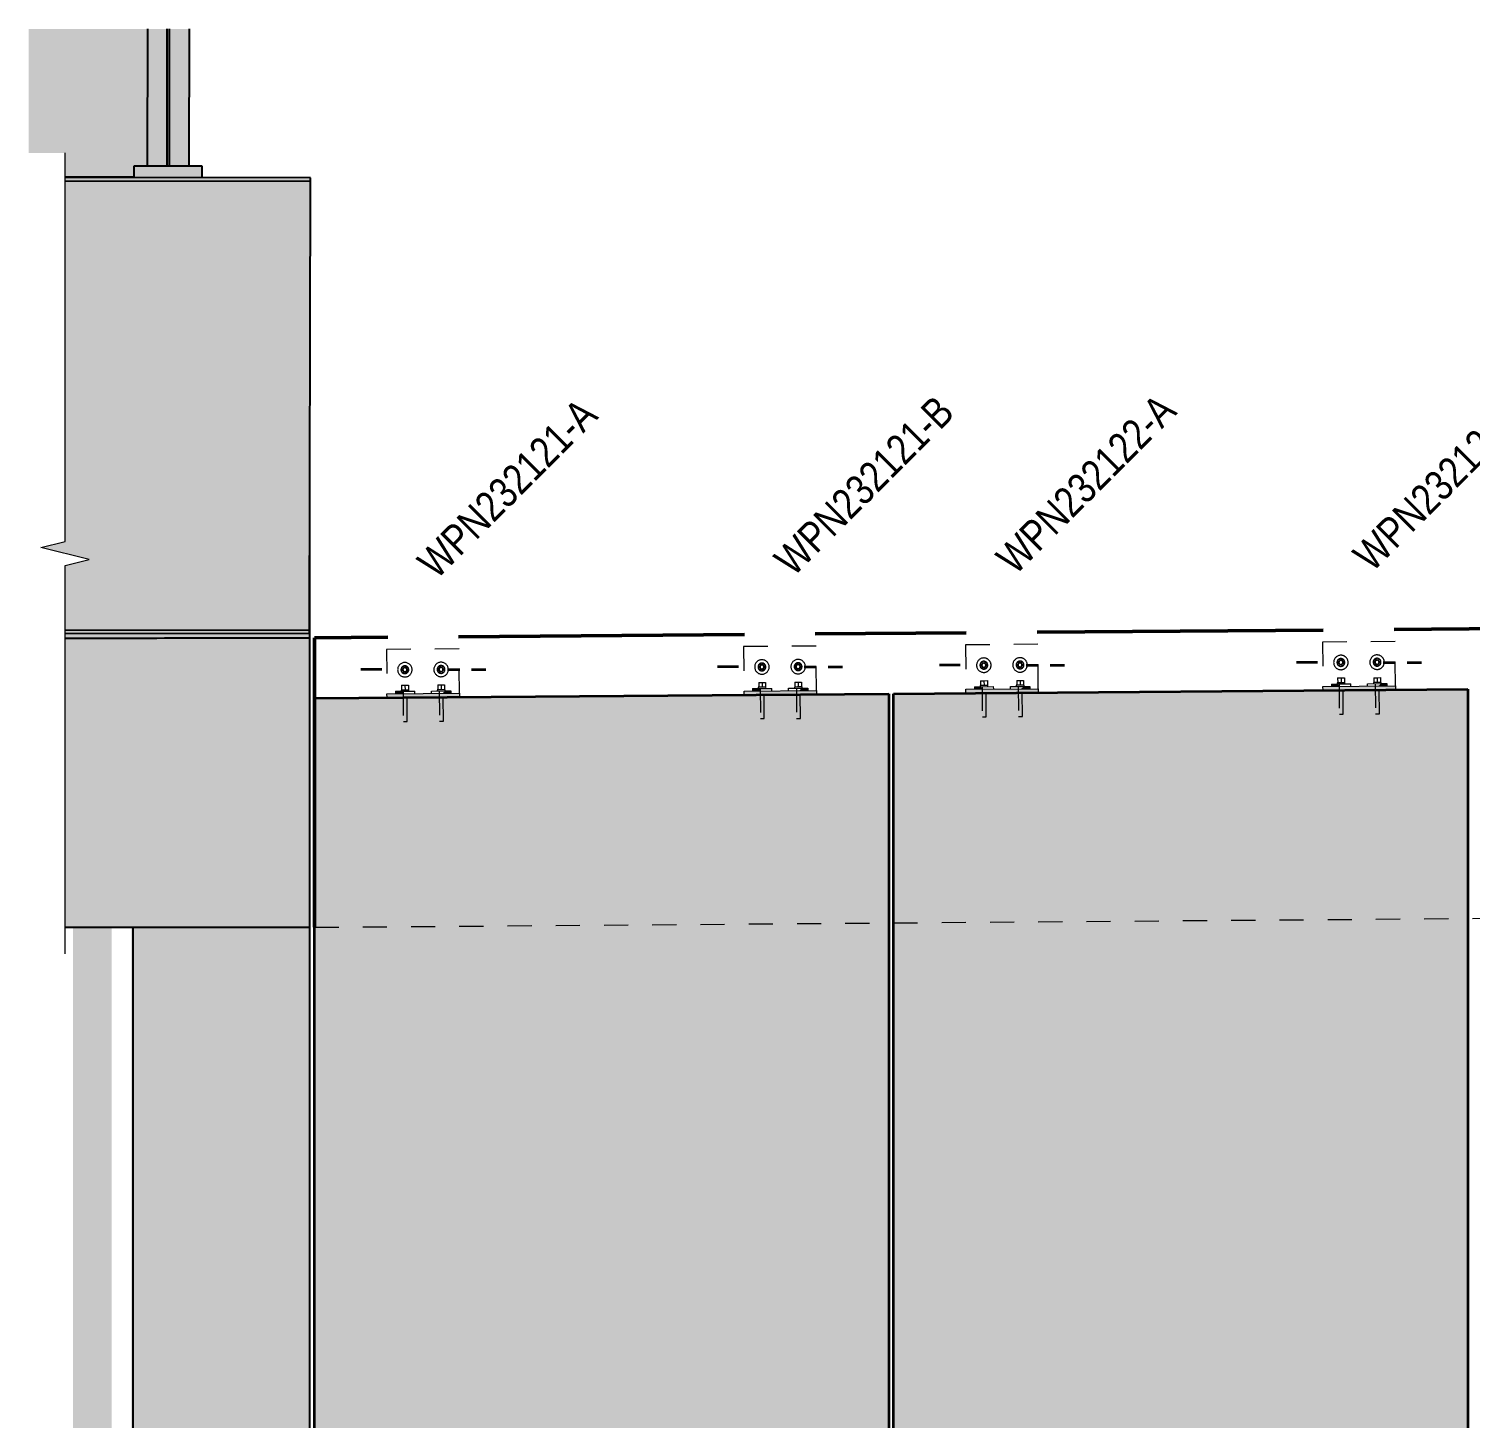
# Model space of a CAD drawing. Header units: metres. Extents: x -1146 to -1084, y 3 to 546.
# Drawn here: x -1114.02 to -1108.05, y 18.08 to 23.83 of the extents above; entities that cross this region are included whole.
import ezdxf

# ---------------------------------------------------------------- set-up
doc = ezdxf.new("R2010")
doc.units = ezdxf.units.M
doc.linetypes.add('JacobsDash', pattern=[0.0045, 0.003, -0.0015])
for name, color, linetype, lineweight in [('A-DETL', 7, 'Continuous', 13), ('A-DETL-GENF', 7, 'Continuous', 9), ('A-GENM', 7, 'Continuous', 35), ('S-BEAM', 7, 'Continuous', 50), ('S-FNDN', 7, 'Continuous', 50), ('S-FNDN-IDEN', 7, 'Continuous', 18), ('S-FSTN', 7, 'Continuous', 18)]:
    doc.layers.add(name, color=color, linetype=linetype, lineweight=lineweight)
doc.styles.add('Arial Narrow', font='ARIALN.TTF', dxfattribs={"height": 0.125})

# ---------------------------------------------------------------- blocks, each defined once
blk = doc.blocks.new('Foundations-Piles - Px-1200-66435274-DRG-2873193 - ELEVATION - FASCIA PANEL AT ABUTMENT B')
at = {"layer": 'A-GENM', "lineweight": 25, "true_color": 0xdbdbdb}
h = blk.add_hatch(color=254, dxfattribs=at)
h.paths.add_polyline_path([(-1146.7779, 12.3168), (-1146.6646, 12.3168), (-1146.6646, 12.6731), (-1146.8249, 12.6751), (-1146.8249, 12.3168), (-1146.8131, 12.3168)])
h.paths.add_polyline_path([(-1146.6646, 13.6531), (-1146.6646, 14.0706), (-1146.8249, 14.0305), (-1146.8249, 14.0266), (-1146.7328, 14.0036), (-1146.7328, 13.6539), (-1146.6985, 13.6535)])
h.paths.add_polyline_path([(-1146.6646, 14.0865), (-1146.6646, 20.1101), (-1146.8249, 20.1101), (-1146.8249, 14.5536), (-1146.7328, 14.5536), (-1146.7328, 14.1036), (-1146.7005, 14.0955)])
blk = doc.blocks.new('StitchPour_RS36A_04 - StitchPour_RS36A_04-60468323-DRG-2873193 - ELEVATION - FASCIA PANEL AT ABUTMENT B')
at = {"layer": 'A-GENM', "lineweight": 25, "true_color": 0xf4f4f4}
blk.add_hatch(color=7, dxfattribs=at).paths.add_polyline_path([(-1146.8573, 21.3101), (-1145.8431, 21.3101), (-1145.8437, 21.3767), (-1145.8437, 21.3268), (-1146.8573, 21.3285), (-1146.8573, 21.3101)])
at = {"layer": 'A-GENM', "color": 253, "lineweight": 25, "true_color": 0xa3a3a3, "flags": 128}
blk.add_lwpolyline([(-1145.8431, 21.3101), (-1145.8431, 21.3767), (-1145.8431, 21.4434), (-1145.8431, 21.5101), (-1145.8431, 21.5767), (-1145.8431, 21.6434), (-1145.8431, 21.7066)], dxfattribs=at)
blk = doc.blocks.new('PLATE ph - PLATE ph-66945816-DRG-2873193 - ELEVATION - FASCIA PANEL AT ABUTMENT B')
at = {"layer": 'A-GENM', "lineweight": 25, "true_color": 0xebebeb}
blk.add_hatch(color=7, dxfattribs=at).paths.add_polyline_path([(-1146.2904, 23.2171), (-1146.2903, 23.2661), (-1146.5703, 23.2666), (-1146.5704, 23.2176)])
at = {"layer": 'A-GENM', "color": 253, "lineweight": 25, "true_color": 0xaeaeae}
for p, q in [((-1146.5704, 23.2176), (-1146.5703, 23.2666)), ((-1146.5703, 23.2666), (-1146.2903, 23.2661)), ((-1146.2903, 23.2661), (-1146.2904, 23.2171)), ((-1146.2903, 23.2661), (-1146.2903, 23.2585))]:
    blk.add_line(p, q, dxfattribs=at)
blk = doc.blocks.new('SCR_NE_1 - SCR_NE_1-66993711-DRG-2873193 - ELEVATION - FASCIA PANEL AT ABUTMENT B')
at = {"layer": 'A-GENM', "lineweight": 25, "true_color": 0xebebeb}
blk.add_hatch(color=7, dxfattribs=at).paths.add_polyline_path([(-1146.5704, 23.2194), (-1146.5703, 23.2666), (-1146.5163, 23.2666), (-1146.5153, 23.8343), (-1147.0074, 23.8343), (-1147.0074, 23.3198), (-1146.8573, 23.3198), (-1146.8573, 23.2199), (-1146.5704, 23.2194)])
at = {"layer": 'A-GENM', "color": 253, "lineweight": 25, "true_color": 0xaeaeae}
blk.add_line((-1146.5704, 23.2194), (-1146.8573, 23.2199), dxfattribs=at)
blk = doc.blocks.new('POST_2460_1C_360UB - 1C-68560609-DRG-2873193 - ELEVATION - FASCIA PANEL AT ABUTMENT B')
at = {"layer": 'A-GENM', "lineweight": 25, "true_color": 0xebebeb}
for points in [[(-1146.4457, 23.2664), (-1146.4447, 23.8343), (-1146.5153, 23.8343), (-1146.5163, 23.2665), (-1146.4457, 23.2664)], [(-1146.4343, 23.2664), (-1146.4336, 23.8343), (-1146.4447, 23.8343), (-1146.4457, 23.2664), (-1146.4345, 23.2664)], [(-1146.4263, 23.2663), (-1146.4253, 23.8343), (-1146.4333, 23.8343), (-1146.4343, 23.2664)], [(-1146.4149, 23.2663), (-1146.4139, 23.8343), (-1146.4253, 23.8343), (-1146.4261, 23.2663), (-1146.4149, 23.2663)], [(-1146.3443, 23.2662), (-1146.3433, 23.8343), (-1146.4139, 23.8343), (-1146.4149, 23.2663), (-1146.4107, 23.2663)]]:
    blk.add_hatch(color=7, dxfattribs=at).paths.add_polyline_path(points)
at = {"layer": 'A-GENM', "color": 253, "lineweight": 25, "true_color": 0xaeaeae}
for p, q in [((-1146.5153, 23.8343), (-1146.5163, 23.2665)), ((-1146.4343, 23.2664), (-1146.4333, 23.8343)), ((-1146.4253, 23.8343), (-1146.4263, 23.2663)), ((-1146.3433, 23.8343), (-1146.3443, 23.2662))]:
    blk.add_line(p, q, dxfattribs=at)
blk = doc.blocks.new('Barrier-Precast-MPB-03-B - Typical-68654142-DRG-2873193 - ELEVATION - FASCIA PANEL AT ABUTMENT B')
at = {"layer": 'A-GENM', "lineweight": 25, "true_color": 0xf4f4f4}
for points in [[(-1145.8437, 21.3418), (-1145.8404, 23.2018), (-1146.8573, 23.2035), (-1146.8573, 21.7098), (-1146.9573, 21.6848), (-1146.7573, 21.6348), (-1146.8573, 21.6098), (-1146.8573, 21.3435), (-1146.0693, 21.3422)], [(-1145.8404, 23.2018), (-1145.8404, 23.2163), (-1146.8573, 23.2181), (-1146.8573, 23.2035), (-1146.0693, 23.2022)], [(-1145.8437, 21.3268), (-1145.8437, 21.3418), (-1146.8573, 21.3435), (-1146.8573, 21.3285), (-1146.0693, 21.3272)]]:
    blk.add_hatch(color=7, dxfattribs=at).paths.add_polyline_path(points)
at = {"layer": 'A-GENM', "color": 253, "lineweight": 25, "true_color": 0xa3a3a3}
for p, q in [((-1145.8404, 23.2163), (-1146.8573, 23.2181)), ((-1145.8404, 23.2018), (-1146.8573, 23.2035)), ((-1145.8437, 21.3418), (-1145.8404, 23.2018)), ((-1145.8404, 23.2018), (-1145.8404, 23.2163)), ((-1146.8573, 21.3435), (-1145.8437, 21.3418)), ((-1145.8437, 21.3268), (-1145.8437, 21.3418)), ((-1145.8437, 21.3268), (-1146.8573, 21.3285))]:
    blk.add_line(p, q, dxfattribs=at)
for points, knots in [([(-1145.8417, 22.5064), (-1145.8417, 22.5064), (-1145.8417, 22.5063), (-1145.8417, 22.5061), (-1145.8417, 22.5059)], [-0.161347, -0.161347, -0.161347, -0.161347, -0.13888889, -0.11111111, -0.11111111, -0.11111111, -0.11111111]), ([(-1145.8421, 22.2864), (-1145.8421, 22.2864), (-1145.8421, 22.2865), (-1145.8421, 22.2867), (-1145.8421, 22.2869)], [0.83880628, 0.83880628, 0.83880628, 0.83880628, 0.86111111, 0.88888889, 0.88888889, 0.88888889, 0.88888889])]:
    blk.add_open_spline(points, degree=3, knots=knots, dxfattribs=at)
blk = doc.blocks.new('T2DPAA-T2D-C3S-RS-M3D-100334_rvt-1-DRG-2873193 - ELEVATION - FASCIA PANEL AT ABUTMENT B')
at = {"layer": 'A-GENM', "lineweight": 5, "true_color": 0xefefdf}
blk.add_hatch(color=254, dxfattribs=at).paths.add_polyline_path([(-1146.8573, 20.1101), (-1145.8431, 20.1101), (-1145.8431, 21.3101), (-1146.8573, 21.3101), (-1146.8573, 20.1834)])
at = {"layer": 'A-GENM', "lineweight": 5, "true_color": 0xf2f6f2}
h = blk.add_hatch(color=7, dxfattribs=at)
h.paths.add_polyline_path([(-1146.5821, 12.5821), (-1146.5749, 12.5822), (-1146.5751, 12.6723), (-1146.5821, 12.6721)])
h.paths.add_polyline_path([(-1146.5749, 13.6519), (-1146.5749, 20.109), (-1146.5821, 20.109), (-1146.5821, 13.652), (-1146.5763, 13.652)])
h = blk.add_hatch(color=7, dxfattribs=at)
h.paths.add_polyline_path([(-1145.8431, 12.5728), (-1145.8431, 12.6637), (-1146.5749, 12.6723), (-1146.5749, 12.5822), (-1145.9163, 12.5737)])
h.paths.add_polyline_path([(-1145.8431, 13.6428), (-1145.8431, 20.1099), (-1146.5749, 20.109), (-1146.5749, 13.6519), (-1145.9059, 13.6435)])
at = {"layer": 'A-GENM', "color": 253, "lineweight": 25, "true_color": 0xa3a3a3}
for p, q in [((-1146.5749, 20.109), (-1146.585, 20.109)), ((-1146.5749, 13.6519), (-1146.5749, 20.109)), ((-1145.8431, 13.6428), (-1145.8431, 20.1099))]:
    blk.add_line(p, q, dxfattribs=at)
at = {"layer": 'A-GENM', "color": 253, "lineweight": 25, "true_color": 0xa3a3a3, "flags": 128}
blk.add_lwpolyline([(-1145.8431, 20.1101), (-1145.8431, 20.2434), (-1145.8431, 20.3767), (-1145.8431, 20.5101), (-1145.8431, 20.6434), (-1145.8431, 20.7767), (-1145.8431, 20.9101), (-1145.8431, 21.0434), (-1145.8431, 21.1767), (-1145.8431, 21.3101)], dxfattribs=at)
at = {"layer": 'A-GENM', "color": 253, "lineweight": 25, "true_color": 0xa3a3a3}
for points in [[(-1146.8573, 21.3092), (-1146.5192, 21.3092), (-1146.1811, 21.3095), (-1145.8431, 21.3101)], [(-1145.8431, 20.1101), (-1146.1811, 20.1095), (-1146.5192, 20.1092), (-1146.8573, 20.1092)]]:
    blk.add_open_spline(points, degree=3, dxfattribs=at)
blk.add_open_spline([(-1145.8431, 20.1099), (-1145.9406, 20.1098), (-1146.1358, 20.1094), (-1146.3797, 20.1091), (-1146.5261, 20.109), (-1146.5749, 20.109)], degree=3, knots=[0, 0, 0, 0, 0.4, 0.8, 1, 1, 1, 1], dxfattribs=at)
for name in ['SCR_NE_1 - SCR_NE_1-66993711-DRG-2873193 - ELEVATION - FASCIA PANEL AT ABUTMENT B', 'POST_2460_1C_360UB - 1C-68560609-DRG-2873193 - ELEVATION - FASCIA PANEL AT ABUTMENT B', 'PLATE ph - PLATE ph-66945816-DRG-2873193 - ELEVATION - FASCIA PANEL AT ABUTMENT B', 'Barrier-Precast-MPB-03-B - Typical-68654142-DRG-2873193 - ELEVATION - FASCIA PANEL AT ABUTMENT B', 'StitchPour_RS36A_04 - StitchPour_RS36A_04-60468323-DRG-2873193 - ELEVATION - FASCIA PANEL AT ABUTMENT B', 'Foundations-Piles - Px-1200-66435274-DRG-2873193 - ELEVATION - FASCIA PANEL AT ABUTMENT B']:
    blk.add_blockref(name, (0, 0), dxfattribs=at)
blk = doc.blocks.new('BR08_20_GEN_WPC_PrecastPanel_Wall__4point - BR08_20_GEN_WPC_PrecastPanel_Wall__4point-8424396-DRG-2873193 - ELEVATION - FASCIA PANEL AT ABUTMENT B')
at = {"layer": 'A-GENM', "true_color": 0xc0c0c0}
blk.add_hatch(color=9, dxfattribs=at).paths.add_polyline_path([(-1143.4226, 14.4821), (-1141.0426, 14.5622), (-1141.0426, 21.0969), (-1143.4226, 21.0786), (-1143.4226, 15.1962)])
at = {"layer": 'A-GENM'}
for p, q in [((-1143.4226, 21.0786), (-1141.0426, 21.0969)), ((-1141.0426, 21.0969), (-1141.0426, 14.5622)), ((-1143.4226, 14.4821), (-1143.4226, 21.0786))]:
    blk.add_line(p, q, dxfattribs=at)
blk = doc.blocks.new('30_SFD_XSO_GeometryDataPoint_xyz_CS - 30_SFD_XSO_GeometryDataPoint_xyz_CS-4773378-DRG-2873193 - ELEVATION - FASCIA PANEL AT ABUTMENT B')
at = {"layer": 'S-FNDN', "lineweight": 35}
for p, q in [((-1145.5445, 21.1786), (-1145.6314, 21.1786)), ((-1145.2715, 21.1786), (-1145.2214, 21.1786)), ((-1145.1727, 21.1786), (-1145.1124, 21.1786))]:
    blk.add_line(p, q, dxfattribs=at)
blk = doc.blocks.new('BR08_20_GEN_WPC_PrecastPanel_Wall__4point - BR08_20_GEN_WPC_PrecastPanel_Wall__4point-8633887-DRG-2873193 - ELEVATION - FASCIA PANEL AT ABUTMENT B')
at = {"layer": 'A-GENM', "true_color": 0xc0c0c0}
blk.add_hatch(color=9, dxfattribs=at).paths.add_polyline_path([(-1145.8226, 14.4014), (-1143.4426, 14.4813), (-1143.4426, 21.0783), (-1145.8226, 21.0597), (-1145.8226, 15.1962)])
at = {"layer": 'A-GENM'}
for p, q in [((-1145.8226, 21.0597), (-1143.4426, 21.0783)), ((-1145.8226, 14.4014), (-1145.8226, 21.0597)), ((-1143.4426, 21.0783), (-1143.4426, 14.4813))]:
    blk.add_line(p, q, dxfattribs=at)
blk = doc.blocks.new('20_BR04_Wall_Panel_Bracket_Connection - 20_BR04_Wall_Panel_Bracket_Connection-V55-DRG-2873193 - ELEVATION - FASCIA PANEL AT ABUTMENT B')
at = {"layer": 'S-FSTN', "linetype": 'JacobsDash', "lineweight": 9, "true_color": 0xc0c0c0}
for points in [[(-1138.9876, 21.1127), (-1138.6876, 21.115), (-1138.6877, 21.131), (-1138.9877, 21.1287), (-1138.9876, 21.1235)], [(-1138.9527, 21.1289), (-1138.9169, 21.1297), (-1138.9244, 21.1359), (-1138.9267, 21.1391), (-1138.9528, 21.1389), (-1138.9527, 21.131)], [(-1138.7594, 21.1304), (-1138.7227, 21.131), (-1138.7228, 21.1407), (-1138.7481, 21.1405), (-1138.7516, 21.1368), (-1138.7587, 21.131)]]:
    blk.add_hatch(color=9, dxfattribs=at).paths.add_polyline_path(points)
at = {"layer": 'S-FSTN', "linetype": 'JacobsDash', "lineweight": 9}
for p, q in [((-1138.6891, 21.315), (-1138.9891, 21.3126)), ((-1138.9891, 21.3126), (-1138.9877, 21.1287)), ((-1138.6877, 21.131), (-1138.6891, 21.315)), ((-1138.9267, 21.1391), (-1138.8728, 21.1395)), ((-1138.8727, 21.1295), (-1138.8728, 21.1395)), ((-1138.8028, 21.1401), (-1138.7481, 21.1405)), ((-1138.8027, 21.1301), (-1138.8028, 21.1401))]:
    blk.add_line(p, q, dxfattribs=at)
at = {"layer": 'S-FSTN', "lineweight": 9}
for p, q in [((-1138.9877, 21.1287), (-1138.6877, 21.131)), ((-1138.9876, 21.1127), (-1138.9877, 21.1287)), ((-1138.9528, 21.1389), (-1138.9267, 21.1391)), ((-1138.9528, 21.1389), (-1138.9527, 21.1289)), ((-1138.7481, 21.1405), (-1138.7228, 21.1407)), ((-1138.7228, 21.1407), (-1138.7227, 21.1307)), ((-1138.6877, 21.131), (-1138.6876, 21.115))]:
    blk.add_line(p, q, dxfattribs=at)
at = {"layer": 'S-FSTN', "linetype": 'JacobsDash', "lineweight": 9}
for centre, radius, start, end in [((-1138.9135, 21.2284), 0.03, 90.44021, 270.44021), ((-1138.9135, 21.2284), 0.009, 90.44021, 270.44021), ((-1138.9135, 21.2284), 0.008, 90.44021, 270.44021), ((-1138.9135, 21.2284), 0.03, 270.44021, 90.44021), ((-1138.9135, 21.2284), 0.009, 270.44021, 90.44021), ((-1138.9135, 21.2284), 0.008, 270.44021, 90.44021), ((-1138.7635, 21.2295), 0.03, 90.44021, 270.44021), ((-1138.7635, 21.2295), 0.009, 90.44021, 270.44021), ((-1138.7635, 21.2295), 0.008, 90.44021, 270.44021), ((-1138.7635, 21.2295), 0.03, 270.44021, 90.44021), ((-1138.7635, 21.2295), 0.009, 270.44021, 90.44021), ((-1138.7635, 21.2295), 0.008, 270.44021, 90.44021)]:
    blk.add_arc(centre, radius, start, end, dxfattribs=at)
blk = doc.blocks.new('Anchor Bolt -HAB - HAB H16 x 165-V59-DRG-2873193 - ELEVATION - FASCIA PANEL AT ABUTMENT B')
at = {"layer": 'S-FSTN', "linetype": 'JacobsDash', "lineweight": 9}
for p, q in [((-1140.512, 21.1519), (-1140.498, 21.152)), ((-1140.512, 21.1519), (-1140.5118, 21.1319)), ((-1140.498, 21.152), (-1140.484, 21.1522)), ((-1140.498, 21.152), (-1140.4978, 21.132)), ((-1140.484, 21.1522), (-1140.4838, 21.1322)), ((-1140.514, 21.1319), (-1140.5139, 21.1269)), ((-1140.5118, 21.1319), (-1140.514, 21.1319)), ((-1140.4978, 21.132), (-1140.5118, 21.1319)), ((-1140.5058, 21.127), (-1140.5048, 21.0019)), ((-1140.4978, 21.132), (-1140.5012, 21.132)), ((-1140.4838, 21.1322), (-1140.4978, 21.132)), ((-1140.4945, 21.1321), (-1140.4978, 21.132)), ((-1140.4888, 21.002), (-1140.4898, 21.1271)), ((-1140.4817, 21.1322), (-1140.4838, 21.1322)), ((-1140.4816, 21.1272), (-1140.4817, 21.1322)), ((-1140.5048, 21.0019), (-1140.4888, 21.002))]:
    blk.add_line(p, q, dxfattribs=at)
blk = doc.blocks.new('Anchor Bolt -HAB - HAB H16 x 85-V60-DRG-2873193 - ELEVATION - FASCIA PANEL AT ABUTMENT B')
at = {"layer": 'S-FSTN', "linetype": 'JacobsDash', "lineweight": 9}
for p, q in [((-1142.8986, 21.2139), (-1142.9126, 21.2057)), ((-1142.8846, 21.2059), (-1142.8986, 21.2139)), ((-1142.9126, 21.2057), (-1142.9124, 21.1896)), ((-1142.9124, 21.1896), (-1142.8984, 21.1816)), ((-1142.8984, 21.1816), (-1142.8845, 21.1898)), ((-1142.8845, 21.1898), (-1142.8846, 21.2059))]:
    blk.add_line(p, q, dxfattribs=at)
for start, end in [(90.87346, 150.00708), (119.38136, 120.44021), (30.87331, 90), (74.67543, 75.44021), (60.44021, 61.50229), (150.85723, 180.44021), (180.44021, 210.02296), (210.87331, 270), (134.68538, 135.44021), (225.44021, 226.19415), (240.44021, 241.49942), (270.87386, 330.00713), (285.44021, 286.20101), (299.37941, 300.44021), (45.44021, 46.19444), (314.68712, 315.44021), (0.44021, 29.979), (330.90143, 0.44021)]:
    blk.add_arc((-1142.8985, 21.1977), 0.0162, start, end, dxfattribs=at)
blk = doc.blocks.new('Anchor Bolt -HAB - HAB H16 x 85-V58-DRG-2873193 - ELEVATION - FASCIA PANEL AT ABUTMENT B')
at = {"layer": 'S-FSTN', "linetype": 'JacobsDash', "lineweight": 9}
for p, q in [((-1138.9136, 21.2445), (-1138.9275, 21.2363)), ((-1138.9275, 21.2363), (-1138.9274, 21.2202)), ((-1138.9274, 21.2202), (-1138.9133, 21.2122)), ((-1138.8995, 21.2365), (-1138.9136, 21.2445)), ((-1138.9133, 21.2122), (-1138.8994, 21.2204)), ((-1138.8994, 21.2204), (-1138.8995, 21.2365))]:
    blk.add_line(p, q, dxfattribs=at)
for start, end in [(150.9012, 180.44021), (180.44021, 209.97922), (90.87392, 150.00722), (210.87319, 270), (134.6858, 135.44021), (225.44021, 226.19349), (119.37805, 120.44021), (240.44021, 241.5011), (105.44021, 106.20508), (254.67933, 255.44021), (30.87345, 90), (270.87366, 330.00701), (74.68475, 75.44021), (285.44021, 286.19802), (60.44021, 61.49898), (299.38109, 300.44021), (45.44021, 46.19486), (314.68647, 315.44021), (0.44021, 30.02299), (330.85767, 0.44021)]:
    blk.add_arc((-1138.9135, 21.2284), 0.0162, start, end, dxfattribs=at)
blk = doc.blocks.new('Anchor Bolt -HAB - HAB H16 x 85-V57-DRG-2873193 - ELEVATION - FASCIA PANEL AT ABUTMENT B')
at = {"layer": 'S-FSTN', "linetype": 'JacobsDash', "lineweight": 9}
for p, q in [((-1138.7636, 21.2457), (-1138.7775, 21.2375)), ((-1138.7775, 21.2375), (-1138.7774, 21.2213)), ((-1138.7774, 21.2213), (-1138.7633, 21.2134)), ((-1138.7495, 21.2377), (-1138.7636, 21.2457)), ((-1138.7633, 21.2134), (-1138.7494, 21.2215)), ((-1138.7494, 21.2215), (-1138.7495, 21.2377))]:
    blk.add_line(p, q, dxfattribs=at)
for start, end in [(150.85723, 180.44021), (180.44021, 210.02296), (90.87346, 150.00708), (210.87331, 270), (134.68538, 135.44021), (225.44021, 226.19415), (119.38136, 120.44021), (240.44021, 241.49942), (105.44021, 106.19576), (254.68232, 255.44021), (30.87331, 90), (270.87386, 330.00713), (74.67543, 75.44021), (285.44021, 286.20101), (60.44021, 61.50229), (299.37941, 300.44021), (45.44021, 46.19444), (314.68712, 315.44021), (0.44021, 29.979), (330.90143, 0.44021)]:
    blk.add_arc((-1138.7635, 21.2295), 0.0162, start, end, dxfattribs=at)
blk = doc.blocks.new('Anchor Bolt -HAB - HAB H16 x 85-V61-DRG-2873193 - ELEVATION - FASCIA PANEL AT ABUTMENT B')
at = {"layer": 'S-FSTN', "linetype": 'JacobsDash', "lineweight": 9}
for p, q in [((-1141.5686, 21.2241), (-1141.5825, 21.2159)), ((-1141.5825, 21.2159), (-1141.5824, 21.1998)), ((-1141.5546, 21.2161), (-1141.5686, 21.2241)), ((-1141.5544, 21.2), (-1141.5546, 21.2161)), ((-1141.5824, 21.1998), (-1141.5684, 21.1918)), ((-1141.5684, 21.1918), (-1141.5544, 21.2))]:
    blk.add_line(p, q, dxfattribs=at)
for start, end in [(150.9012, 180.44021), (90.87392, 150.00722), (134.6858, 135.44021), (119.37805, 120.44021), (105.44021, 106.20508), (30.76152, 90), (74.68475, 75.44021), (60.44021, 61.49898), (45.44021, 46.19486), (0.44021, 30.02299), (180.44021, 209.97922), (210.87319, 270), (225.44021, 226.19349), (240.44021, 241.5011), (254.67933, 255.44021), (270.87366, 330.00701), (285.44021, 286.19802), (299.38109, 300.44021), (314.68647, 315.44021), (330.85767, 0.44021)]:
    blk.add_arc((-1141.5685, 21.208), 0.0162, start, end, dxfattribs=at)
blk = doc.blocks.new('20_BR04_Wall_Panel_Bracket_Connection - 20_BR04_Wall_Panel_Bracket_Connection-V20-DRG-2873193 - ELEVATION - FASCIA PANEL AT ABUTMENT B')
at = {"layer": 'S-FSTN', "linetype": 'JacobsDash', "lineweight": 9, "true_color": 0xc0c0c0}
for points in [[(-1145.5226, 21.0621), (-1145.2226, 21.0644), (-1145.2228, 21.0804), (-1145.5227, 21.0781)], [(-1145.4877, 21.0783), (-1145.4489, 21.0786), (-1145.4519, 21.0807), (-1145.4579, 21.0857), (-1145.4599, 21.0885), (-1145.4878, 21.0883), (-1145.4878, 21.0804)], [(-1145.2933, 21.0798), (-1145.2578, 21.0804), (-1145.2578, 21.0901), (-1145.2818, 21.0899), (-1145.285, 21.0866), (-1145.2926, 21.0804)]]:
    blk.add_hatch(color=9, dxfattribs=at).paths.add_polyline_path(points)
at = {"layer": 'S-FSTN', "linetype": 'JacobsDash', "lineweight": 9}
for p, q in [((-1145.2242, 21.2644), (-1145.5242, 21.262)), ((-1145.5242, 21.262), (-1145.5227, 21.0781)), ((-1145.2228, 21.0804), (-1145.2242, 21.2644)), ((-1145.4599, 21.0885), (-1145.4078, 21.089)), ((-1145.4077, 21.079), (-1145.4078, 21.089)), ((-1145.3378, 21.0895), (-1145.2819, 21.0899)), ((-1145.3377, 21.0795), (-1145.3378, 21.0895))]:
    blk.add_line(p, q, dxfattribs=at)
at = {"layer": 'S-FSTN', "lineweight": 9}
for p, q in [((-1145.5227, 21.0781), (-1145.2228, 21.0804)), ((-1145.5226, 21.0621), (-1145.5227, 21.0781)), ((-1145.4878, 21.0883), (-1145.4599, 21.0885)), ((-1145.4878, 21.0883), (-1145.4877, 21.0783)), ((-1145.2818, 21.0899), (-1145.2578, 21.0901)), ((-1145.2578, 21.0901), (-1145.2578, 21.0801)), ((-1145.2228, 21.0804), (-1145.2226, 21.0644))]:
    blk.add_line(p, q, dxfattribs=at)
at = {"layer": 'S-FSTN', "linetype": 'JacobsDash', "lineweight": 9}
for centre, radius, start, end in [((-1145.4485, 21.1778), 0.03, 90.44725, 270.44725), ((-1145.4485, 21.1778), 0.009, 90.44725, 270.44725), ((-1145.4485, 21.1778), 0.008, 90.44725, 270.44725), ((-1145.4485, 21.1778), 0.03, 270.44725, 90.44725), ((-1145.4485, 21.1778), 0.009, 270.44725, 90.44725), ((-1145.4485, 21.1778), 0.008, 270.44725, 90.44725), ((-1145.2985, 21.1789), 0.03, 90.44725, 270.44725), ((-1145.2985, 21.1789), 0.009, 90.44725, 270.44725), ((-1145.2985, 21.1789), 0.008, 90.44725, 270.44725), ((-1145.2985, 21.1789), 0.03, 270.44725, 90.44725), ((-1145.2985, 21.1789), 0.009, 270.44725, 90.44725), ((-1145.2985, 21.1789), 0.008, 270.44725, 90.44725)]:
    blk.add_arc(centre, radius, start, end, dxfattribs=at)
blk = doc.blocks.new('20_BR04_Wall_Panel_Bracket_Connection - 20_BR04_Wall_Panel_Bracket_Connection-V21-DRG-2873193 - ELEVATION - FASCIA PANEL AT ABUTMENT B')
at = {"layer": 'S-FSTN', "linetype": 'JacobsDash', "lineweight": 9, "true_color": 0xc0c0c0}
for points in [[(-1144.0426, 21.0736), (-1143.7426, 21.0759), (-1143.7427, 21.0919), (-1144.0427, 21.0896), (-1144.0426, 21.0783)], [(-1144.0077, 21.0899), (-1143.9708, 21.0902), (-1143.9734, 21.0921), (-1143.9794, 21.097), (-1143.9816, 21.1001), (-1144.0078, 21.0999), (-1144.0077, 21.0919)], [(-1143.8146, 21.0914), (-1143.7777, 21.0919), (-1143.7778, 21.1017), (-1143.8032, 21.1015), (-1143.8066, 21.0979), (-1143.814, 21.0919)]]:
    blk.add_hatch(color=9, dxfattribs=at).paths.add_polyline_path(points)
at = {"layer": 'S-FSTN', "linetype": 'JacobsDash', "lineweight": 9}
for p, q in [((-1143.7442, 21.2759), (-1144.0442, 21.2736)), ((-1144.0442, 21.2736), (-1144.0427, 21.0896)), ((-1143.7427, 21.0919), (-1143.7442, 21.2759)), ((-1143.9815, 21.1001), (-1143.9278, 21.1005)), ((-1143.9277, 21.0905), (-1143.9278, 21.1005)), ((-1143.8578, 21.1011), (-1143.8033, 21.1015)), ((-1143.8577, 21.0911), (-1143.8578, 21.1011))]:
    blk.add_line(p, q, dxfattribs=at)
at = {"layer": 'S-FSTN', "lineweight": 9}
for p, q in [((-1144.0427, 21.0896), (-1143.7427, 21.0919)), ((-1144.0078, 21.0999), (-1143.9816, 21.1001)), ((-1144.0078, 21.0999), (-1144.0077, 21.0899)), ((-1143.8032, 21.1015), (-1143.7778, 21.1017)), ((-1143.7778, 21.1017), (-1143.7777, 21.0917)), ((-1143.7427, 21.0919), (-1143.7426, 21.0759)), ((-1144.0426, 21.0736), (-1144.0427, 21.0896))]:
    blk.add_line(p, q, dxfattribs=at)
at = {"layer": 'S-FSTN', "linetype": 'JacobsDash', "lineweight": 9}
for centre, radius, start, end in [((-1143.9685, 21.1893), 0.03, 90.44725, 270.44725), ((-1143.9685, 21.1893), 0.03, 270.44725, 90.44725), ((-1143.8185, 21.1905), 0.03, 90.44725, 270.44725), ((-1143.8185, 21.1905), 0.03, 270.44725, 90.44725), ((-1143.9685, 21.1893), 0.009, 90.44725, 270.44725), ((-1143.9685, 21.1893), 0.008, 90.44725, 270.44725), ((-1143.9685, 21.1893), 0.009, 270.44725, 90.44725), ((-1143.9685, 21.1893), 0.008, 270.44725, 90.44725), ((-1143.8185, 21.1905), 0.009, 90.44725, 270.44725), ((-1143.8185, 21.1905), 0.008, 90.44725, 270.44725), ((-1143.8185, 21.1905), 0.009, 270.44725, 90.44725), ((-1143.8185, 21.1905), 0.008, 270.44725, 90.44725)]:
    blk.add_arc(centre, radius, start, end, dxfattribs=at)
blk = doc.blocks.new('03_SFR_ACS_Abutment_BR08_Retaining wall CS - ABUTMENT EAST_BR8_1-7988247-DRG-2873193 - ELEVATION - FASCIA PANEL AT ABUTMENT B')
at = {"layer": 'A-DETL', "color": 8, "linetype": 'JacobsDash', "lineweight": 18, "true_color": 0x808080}
blk.add_line((-1145.8229, 20.1101), (-1135.8419, 20.1868), dxfattribs=at)
at = {"layer": 'S-BEAM', "color": 252, "true_color": 0x888888}
for p, q in [((-1143.7478, 21.3261), (-1143.1213, 21.3309)), ((-1142.8278, 21.3332), (-1141.6413, 21.3423)), ((-1141.3478, 21.3445), (-1140.7213, 21.3493)), ((-1140.4278, 21.3516), (-1139.9062, 21.3556)), ((-1139.6128, 21.3579), (-1138.9863, 21.3627)), ((-1138.6928, 21.3649), (-1138.1712, 21.3689)), ((-1137.8778, 21.3712), (-1137.2518, 21.376)), ((-1136.9575, 21.3783), (-1136.4385, 21.3822)), ((-1136.1448, 21.3845), (-1135.8415, 21.3868)), ((-1135.8416, 21.1368), (-1135.8415, 21.3868)), ((-1145.8229, 21.3101), (-1145.5197, 21.3125)), ((-1145.8229, 21.3101), (-1145.8229, 20.1101)), ((-1145.2262, 21.3147), (-1144.0413, 21.3238))]:
    blk.add_line(p, q, dxfattribs=at)
blk = doc.blocks.new('BREAK LINE - INPUT VIEW SCALE_R13 - Std Break-8351957-DRG-2873193 - ELEVATION - FASCIA PANEL AT ABUTMENT B')
at = {"layer": 'A-DETL-GENF'}
for p, q in [((-1146.8573, 21.7098), (-1146.8573, 23.3198)), ((-1146.9573, 21.6848), (-1146.8573, 21.7098)), ((-1146.7573, 21.6348), (-1146.9573, 21.6848)), ((-1146.8573, 21.6098), (-1146.7573, 21.6348)), ((-1146.8573, 19.9998), (-1146.8573, 21.6098))]:
    blk.add_line(p, q, dxfattribs=at)

msp = doc.modelspace()

# ---------------------------------------------------------------- block references
at = {"lineweight": 5}
msp.add_blockref('T2DPAA-T2D-C3S-RS-M3D-100334_rvt-1-DRG-2873193 - ELEVATION - FASCIA PANEL AT ABUTMENT B', (32.985, 0), dxfattribs=at)
at = {"layer": 'A-DETL', "color": 8, "linetype": 'JacobsDash', "lineweight": 18, "true_color": 0x808080}
msp.add_blockref('03_SFR_ACS_Abutment_BR08_Retaining wall CS - ABUTMENT EAST_BR8_1-7988247-DRG-2873193 - ELEVATION - FASCIA PANEL AT ABUTMENT B', (32.985, 0), dxfattribs=at)
at = {"layer": 'A-DETL-GENF'}
msp.add_blockref('BREAK LINE - INPUT VIEW SCALE_R13 - Std Break-8351957-DRG-2873193 - ELEVATION - FASCIA PANEL AT ABUTMENT B', (32.985, 0), dxfattribs=at)
at = {"layer": 'A-GENM'}
for name in ['BR08_20_GEN_WPC_PrecastPanel_Wall__4point - BR08_20_GEN_WPC_PrecastPanel_Wall__4point-8424396-DRG-2873193 - ELEVATION - FASCIA PANEL AT ABUTMENT B', 'BR08_20_GEN_WPC_PrecastPanel_Wall__4point - BR08_20_GEN_WPC_PrecastPanel_Wall__4point-8633887-DRG-2873193 - ELEVATION - FASCIA PANEL AT ABUTMENT B']:
    msp.add_blockref(name, (32.985, 0), dxfattribs=at)
at = {"layer": 'S-FNDN'}
for p in [(32.985, 0), (34.4634, 0.0114), (35.3834, 0.0184), (36.8634, 0.0298)]:
    msp.add_blockref('30_SFD_XSO_GeometryDataPoint_xyz_CS - 30_SFD_XSO_GeometryDataPoint_xyz_CS-4773378-DRG-2873193 - ELEVATION - FASCIA PANEL AT ABUTMENT B', p, dxfattribs=at)
at = {"layer": 'S-FSTN', "linetype": 'JacobsDash', "lineweight": 9}
for name, p in [('20_BR04_Wall_Panel_Bracket_Connection - 20_BR04_Wall_Panel_Bracket_Connection-V21-DRG-2873193 - ELEVATION - FASCIA PANEL AT ABUTMENT B', (32.985, 0)), ('20_BR04_Wall_Panel_Bracket_Connection - 20_BR04_Wall_Panel_Bracket_Connection-V55-DRG-2873193 - ELEVATION - FASCIA PANEL AT ABUTMENT B', (28.8499, -0.0318)), ('20_BR04_Wall_Panel_Bracket_Connection - 20_BR04_Wall_Panel_Bracket_Connection-V55-DRG-2873193 - ELEVATION - FASCIA PANEL AT ABUTMENT B', (30.33, -0.0204)), ('20_BR04_Wall_Panel_Bracket_Connection - 20_BR04_Wall_Panel_Bracket_Connection-V20-DRG-2873193 - ELEVATION - FASCIA PANEL AT ABUTMENT B', (32.985, 0)), ('Anchor Bolt -HAB - HAB H16 x 85-V58-DRG-2873193 - ELEVATION - FASCIA PANEL AT ABUTMENT B', (28.8499, -0.0318)), ('Anchor Bolt -HAB - HAB H16 x 85-V60-DRG-2873193 - ELEVATION - FASCIA PANEL AT ABUTMENT B', (32.985, 0)), ('Anchor Bolt -HAB - HAB H16 x 85-V61-DRG-2873193 - ELEVATION - FASCIA PANEL AT ABUTMENT B', (32.985, 0)), ('Anchor Bolt -HAB - HAB H16 x 85-V57-DRG-2873193 - ELEVATION - FASCIA PANEL AT ABUTMENT B', (30.33, -0.0204)), ('Anchor Bolt -HAB - HAB H16 x 165-V59-DRG-2873193 - ELEVATION - FASCIA PANEL AT ABUTMENT B', (30.435, -0.0196)), ('Anchor Bolt -HAB - HAB H16 x 165-V59-DRG-2873193 - ELEVATION - FASCIA PANEL AT ABUTMENT B', (30.5849, -0.0184)), ('Anchor Bolt -HAB - HAB H16 x 165-V59-DRG-2873193 - ELEVATION - FASCIA PANEL AT ABUTMENT B', (31.915, -0.0082)), ('Anchor Bolt -HAB - HAB H16 x 165-V59-DRG-2873193 - ELEVATION - FASCIA PANEL AT ABUTMENT B', (32.065, -0.0071))]:
    msp.add_blockref(name, p, dxfattribs=at)
for name, p, rotation in [('Anchor Bolt -HAB - HAB H16 x 85-V58-DRG-2873193 - ELEVATION - FASCIA PANEL AT ABUTMENT B', (26.4525, 0.0893), 0.007035123498553423), ('Anchor Bolt -HAB - HAB H16 x 85-V57-DRG-2873193 - ELEVATION - FASCIA PANEL AT ABUTMENT B', (26.4525, 0.0893), 0.007035123550359866), ('Anchor Bolt -HAB - HAB H16 x 85-V58-DRG-2873193 - ELEVATION - FASCIA PANEL AT ABUTMENT B', (27.9326, 0.1008), 0.007035123498553423), ('Anchor Bolt -HAB - HAB H16 x 85-V57-DRG-2873193 - ELEVATION - FASCIA PANEL AT ABUTMENT B', (27.9326, 0.1008), 0.007035123550359866), ('Anchor Bolt -HAB - HAB H16 x 165-V59-DRG-2873193 - ELEVATION - FASCIA PANEL AT ABUTMENT B', (28.0375, 0.1016), 0.007035123498553423), ('Anchor Bolt -HAB - HAB H16 x 165-V59-DRG-2873193 - ELEVATION - FASCIA PANEL AT ABUTMENT B', (28.1875, 0.1028), 0.007035123498553423), ('Anchor Bolt -HAB - HAB H16 x 165-V59-DRG-2873193 - ELEVATION - FASCIA PANEL AT ABUTMENT B', (29.5176, 0.1132), 0.007035123498553423), ('Anchor Bolt -HAB - HAB H16 x 165-V59-DRG-2873193 - ELEVATION - FASCIA PANEL AT ABUTMENT B', (29.6676, 0.1143), 0.007035123498553423)]:
    msp.add_blockref(name, p, dxfattribs=dict(at, rotation=rotation))

# ---------------------------------------------------------------- next in the draw order: texts
at = {"layer": 'S-FNDN-IDEN', "lineweight": 9, "char_height": 0.125, "attachment_point": 1, "rotation": 45, "style": 'Arial Narrow', "bg_fill": 3, "box_fill_scale": 1, "bg_fill_color": 256, "bg_fill_true_color": 13158600, "bg_fill_transparency": 0}
for s, insert in [('WPN232121-A', (-1112.4209, 21.6366)), ('WPN232121-B', (-1110.9424, 21.648)), ('WPN232122-A', (-1110.0224, 21.655)), ('WPN232122-B', (-1108.5424, 21.6664))]:
    msp.add_mtext(s, dxfattribs=dict(at, insert=insert))

doc.saveas('drawing.dxf')
